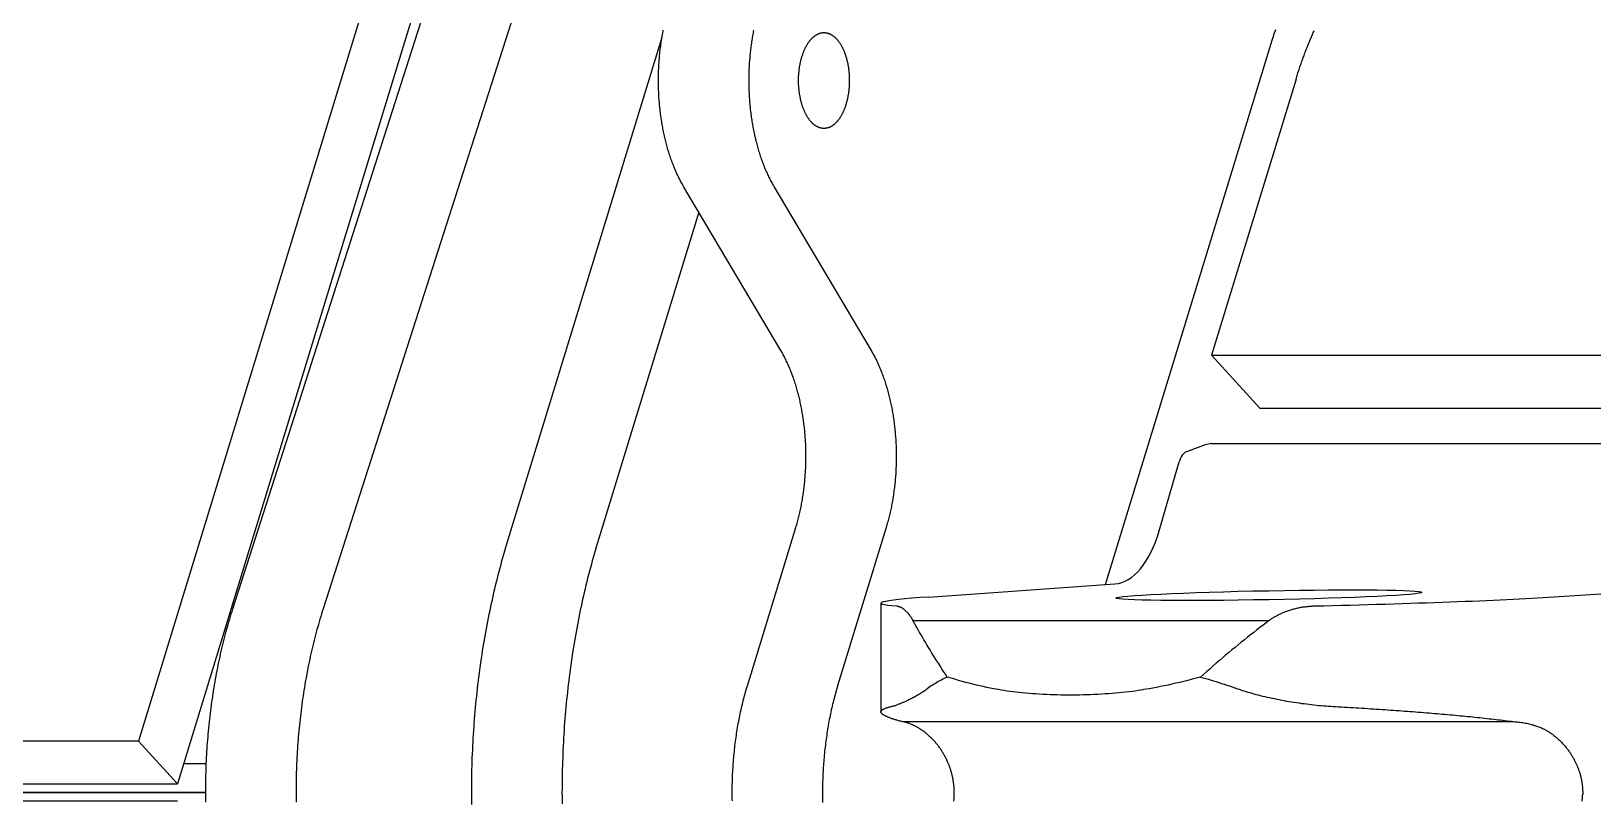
# Model space of a CAD drawing. Header units: millimetres. Extents: x 1084702 to 1166801, y 36632 to 124519.
# Drawn here: x 1098235.1 to 1098455.1, y 57813.8 to 57922.3 of the extents above; entities that cross this region are included whole.
import ezdxf

# ---------------------------------------------------------------- set-up
doc = ezdxf.new("R2010")
doc.units = ezdxf.units.MM
doc.header["$LTSCALE"] = 250
doc.linetypes.add('CENTER', pattern=[3, 2.5, -0.25, 0, -0.25])
doc.layers.get('0').update_dxf_attribs({"color": 255})

# ---------------------------------------------------------------- blocks, each defined once
blk = doc.blocks.new('PK65002M m platform_top')
at = {"linetype": 'Continuous'}
for p, q in [((-9935.65, 3557.86), (-10105.26, 3557.86)), ((-10109.22, 3556.68), (-9110.08, 3556.68)), ((-9110.08, 3556.68), (-10109.22, 3556.68)), ((-10148.66, 3413.63), (-10105.26, 3555.49)), ((-10105.26, 3555.49), (-10099.75, 3549.49)), ((-9935.65, 3555.49), (-10105.26, 3555.49)), ((-10109.31, 3552.68), (-10106.12, 3552.68)), ((-10143.16, 3407.63), (-10099.75, 3549.49)), ((-10099.75, 3549.49), (-9930.14, 3549.49)), ((-10204.37, 3530.02), (-10204.37, 3545.33)), ((-10205.1, 3519.34), (-10198.26, 3541.67)), ((-10185.54, 3541.67), (-10192.38, 3519.34)), ((-10208.87, 3532.46), (-10259.06, 3532.46)), ((-10328.56, 3527.32), (-10299.19, 3529.16)), ((-10211.07, 3529.16), (-10237.33, 3527.32)), ((-10205.98, 3280.4), (-10125.77, 3530.82)), ((-10113.05, 3530.82), (-10193.26, 3280.4)), ((-10236.02, 3527.41), (-10259.5, 3450.68)), ((-10178.7, 3474.92), (-10164.39, 3521.67)), ((-10151.67, 3521.67), (-10173.52, 3450.27)), ((-10243.57, 3519.83), (-10246.37, 3510.13)), ((-10250.93, 3507.54), (-10342.72, 3507.54)), ((-10250.93, 3507.54), (-10250.05, 3507.69)), ((-10250.05, 3507.69), (-10247.4, 3508.68)), ((-10351.11, 3502.6), (-10257.82, 3502.6)), ((-10257.82, 3502.6), (-10250.94, 3495.1)), ((-10250.94, 3495.1), (-10344.22, 3495.1)), ((-10262.85, 3456.18), (-10250.94, 3495.1)), ((-10189.27, 3471.29), (-10202.98, 3494.43)), ((-10190.26, 3494.43), (-10176.55, 3471.29))]:
    blk.add_line(p, q, dxfattribs=at)
for points in [[(-10164.39, 3521.67), (-10164.25, 3522.15), (-10164.11, 3522.63), (-10163.97, 3523.1), (-10163.83, 3523.59), (-10163.69, 3524.07), (-10163.56, 3524.55), (-10163.43, 3525.04), (-10163.3, 3525.53), (-10163.17, 3526.02), (-10163.04, 3526.51), (-10162.92, 3527.01), (-10162.8, 3527.51), (-10162.68, 3528), (-10162.56, 3528.5), (-10162.45, 3529.01), (-10162.33, 3529.51), (-10162.22, 3530.01), (-10162.11, 3530.52), (-10162, 3531.03), (-10161.9, 3531.54), (-10161.8, 3532.05), (-10161.7, 3532.56), (-10161.6, 3533.08), (-10161.5, 3533.59), (-10161.4, 3534.11), (-10161.31, 3534.63), (-10161.22, 3535.15), (-10161.13, 3535.67), (-10161.05, 3536.19), (-10160.96, 3536.72), (-10160.88, 3537.24), (-10160.8, 3537.77), (-10160.73, 3538.29), (-10160.65, 3538.82), (-10160.58, 3539.35), (-10160.51, 3539.88), (-10160.44, 3540.41), (-10160.37, 3540.95), (-10160.31, 3541.48), (-10160.25, 3542.01), (-10160.19, 3542.55), (-10160.13, 3543.09), (-10160.08, 3543.62), (-10160.02, 3544.16), (-10159.97, 3544.7), (-10159.92, 3545.24), (-10159.88, 3545.78), (-10159.83, 3546.32), (-10159.79, 3546.86), (-10159.75, 3547.4), (-10159.71, 3547.95), (-10159.68, 3548.49), (-10159.65, 3549.03), (-10159.62, 3549.58), (-10159.59, 3550.12), (-10159.56, 3550.66), (-10159.54, 3551.21), (-10159.52, 3551.76), (-10159.5, 3552.3), (-10159.48, 3552.85), (-10159.47, 3553.4), (-10159.45, 3553.94), (-10159.44, 3554.49), (-10159.43, 3555.04), (-10159.43, 3555.58), (-10159.43, 3556.13), (-10159.42, 3556.68), (-10159.43, 3557.22), (-10159.43, 3557.77), (-10159.43, 3558.32)], [(-10146.71, 3558.37), (-10146.71, 3557.82), (-10146.71, 3557.27), (-10146.7, 3556.73), (-10146.7, 3556.18), (-10146.71, 3555.63), (-10146.71, 3555.09), (-10146.72, 3554.54), (-10146.73, 3553.99), (-10146.74, 3553.44), (-10146.76, 3552.9), (-10146.77, 3552.35), (-10146.79, 3551.81), (-10146.82, 3551.26), (-10146.84, 3550.71), (-10146.86, 3550.17), (-10146.89, 3549.62), (-10146.92, 3549.08), (-10146.96, 3548.54), (-10146.99, 3547.99), (-10147.03, 3547.45), (-10147.07, 3546.91), (-10147.11, 3546.37), (-10147.15, 3545.82), (-10147.2, 3545.28), (-10147.25, 3544.74), (-10147.3, 3544.2), (-10147.35, 3543.67), (-10147.41, 3543.13), (-10147.46, 3542.59), (-10147.52, 3542.06), (-10147.58, 3541.52), (-10147.65, 3540.99), (-10147.71, 3540.45), (-10147.78, 3539.92), (-10147.85, 3539.39), (-10147.93, 3538.86), (-10148, 3538.33), (-10148.08, 3537.8), (-10148.16, 3537.28), (-10148.24, 3536.75), (-10148.32, 3536.22), (-10148.41, 3535.7), (-10148.5, 3535.18), (-10148.59, 3534.66), (-10148.68, 3534.14), (-10148.77, 3533.62), (-10148.87, 3533.1), (-10148.97, 3532.59), (-10149.07, 3532.07), (-10149.17, 3531.56), (-10149.28, 3531.05), (-10149.39, 3530.54), (-10149.5, 3530.03), (-10149.61, 3529.53), (-10149.72, 3529.02), (-10149.84, 3528.52), (-10149.95, 3528.02), (-10150.07, 3527.52), (-10150.2, 3527.02), (-10150.32, 3526.53), (-10150.45, 3526.03), (-10150.57, 3525.54), (-10150.71, 3525.05), (-10150.84, 3524.56), (-10150.97, 3524.08), (-10151.11, 3523.59), (-10151.25, 3523.11), (-10151.39, 3522.63), (-10151.53, 3522.15), (-10151.67, 3521.67)], [(-10125.77, 3530.82), (-10125.65, 3531.18), (-10125.54, 3531.54), (-10125.43, 3531.91), (-10125.32, 3532.27), (-10125.21, 3532.64), (-10125.1, 3533.01), (-10125, 3533.38), (-10124.9, 3533.75), (-10124.8, 3534.13), (-10124.7, 3534.5), (-10124.6, 3534.88), (-10124.5, 3535.26), (-10124.41, 3535.64), (-10124.31, 3536.02), (-10124.22, 3536.41), (-10124.13, 3536.79), (-10124.05, 3537.18), (-10123.96, 3537.56), (-10123.88, 3537.95), (-10123.79, 3538.34), (-10123.71, 3538.73), (-10123.63, 3539.13), (-10123.56, 3539.52), (-10123.48, 3539.92), (-10123.41, 3540.31), (-10123.33, 3540.71), (-10123.26, 3541.11), (-10123.2, 3541.51), (-10123.13, 3541.91), (-10123.06, 3542.31), (-10123, 3542.72), (-10122.94, 3543.12), (-10122.88, 3543.52), (-10122.82, 3543.93), (-10122.77, 3544.34), (-10122.71, 3544.74), (-10122.66, 3545.15), (-10122.61, 3545.56), (-10122.56, 3545.97), (-10122.51, 3546.38), (-10122.47, 3546.79), (-10122.43, 3547.21), (-10122.38, 3547.62), (-10122.34, 3548.03), (-10122.31, 3548.45), (-10122.27, 3548.86), (-10122.24, 3549.28), (-10122.21, 3549.69), (-10122.18, 3550.11), (-10122.15, 3550.53), (-10122.12, 3550.94), (-10122.1, 3551.36), (-10122.07, 3551.78), (-10122.05, 3552.2), (-10122.03, 3552.62), (-10122.02, 3553.03), (-10122, 3553.45), (-10121.99, 3553.87), (-10121.98, 3554.29), (-10121.97, 3554.71), (-10121.96, 3555.13), (-10121.95, 3555.55), (-10121.95, 3555.97), (-10121.95, 3556.39), (-10121.95, 3556.81), (-10121.95, 3557.23), (-10121.95, 3557.65), (-10121.96, 3558.07)], [(-10109.23, 3558.08), (-10109.23, 3557.66), (-10109.23, 3557.24), (-10109.22, 3556.82), (-10109.22, 3556.4), (-10109.23, 3555.98), (-10109.23, 3555.56), (-10109.24, 3555.14), (-10109.25, 3554.72), (-10109.25, 3554.3), (-10109.27, 3553.88), (-10109.28, 3553.46), (-10109.3, 3553.04), (-10109.31, 3552.62), (-10109.33, 3552.2), (-10109.35, 3551.78), (-10109.37, 3551.37), (-10109.4, 3550.95), (-10109.43, 3550.53), (-10109.45, 3550.12), (-10109.48, 3549.7), (-10109.52, 3549.29), (-10109.55, 3548.87), (-10109.59, 3548.46), (-10109.62, 3548.04), (-10109.66, 3547.63), (-10109.7, 3547.22), (-10109.75, 3546.8), (-10109.79, 3546.39), (-10109.84, 3545.98), (-10109.89, 3545.57), (-10109.94, 3545.16), (-10109.99, 3544.75), (-10110.04, 3544.35), (-10110.1, 3543.94), (-10110.16, 3543.54), (-10110.22, 3543.13), (-10110.28, 3542.73), (-10110.34, 3542.32), (-10110.41, 3541.92), (-10110.47, 3541.52), (-10110.54, 3541.12), (-10110.61, 3540.72), (-10110.68, 3540.32), (-10110.76, 3539.93), (-10110.83, 3539.53), (-10110.91, 3539.14), (-10110.99, 3538.74), (-10111.07, 3538.35), (-10111.15, 3537.96), (-10111.24, 3537.57), (-10111.32, 3537.18), (-10111.41, 3536.8), (-10111.5, 3536.41), (-10111.59, 3536.03), (-10111.68, 3535.65), (-10111.78, 3535.27), (-10111.88, 3534.89), (-10111.97, 3534.51), (-10112.07, 3534.13), (-10112.17, 3533.76), (-10112.28, 3533.38), (-10112.38, 3533.01), (-10112.49, 3532.64), (-10112.6, 3532.28), (-10112.71, 3531.91), (-10112.82, 3531.54), (-10112.93, 3531.18), (-10113.05, 3530.82)], [(-10198.26, 3541.67), (-10198.19, 3541.93), (-10198.11, 3542.18), (-10198.04, 3542.44), (-10197.97, 3542.69), (-10197.9, 3542.95), (-10197.83, 3543.21), (-10197.76, 3543.47), (-10197.69, 3543.73), (-10197.62, 3544), (-10197.56, 3544.26), (-10197.5, 3544.53), (-10197.43, 3544.79), (-10197.37, 3545.06), (-10197.32, 3545.33), (-10197.26, 3545.6), (-10197.2, 3545.87), (-10197.15, 3546.14), (-10197.09, 3546.41), (-10197.04, 3546.69), (-10196.99, 3546.96), (-10196.94, 3547.24), (-10196.89, 3547.52), (-10196.85, 3547.79), (-10196.8, 3548.07), (-10196.76, 3548.35), (-10196.72, 3548.63), (-10196.68, 3548.91), (-10196.64, 3549.19), (-10196.6, 3549.47), (-10196.56, 3549.76), (-10196.53, 3550.04), (-10196.49, 3550.32), (-10196.46, 3550.61), (-10196.43, 3550.89), (-10196.4, 3551.18), (-10196.38, 3551.47), (-10196.35, 3551.75), (-10196.33, 3552.04), (-10196.3, 3552.33), (-10196.28, 3552.62), (-10196.26, 3552.9), (-10196.24, 3553.19), (-10196.22, 3553.48), (-10196.21, 3553.77), (-10196.19, 3554.06), (-10196.18, 3554.35), (-10196.17, 3554.64), (-10196.16, 3554.93), (-10196.15, 3555.22), (-10196.15, 3555.51), (-10196.14, 3555.8), (-10196.14, 3556.09), (-10196.13, 3556.39), (-10196.13, 3556.68), (-10196.13, 3556.97), (-10196.14, 3557.26), (-10196.14, 3557.55), (-10196.15, 3557.84), (-10196.15, 3558.13)], [(-10183.43, 3557.87), (-10183.42, 3557.58), (-10183.42, 3557.29), (-10183.41, 3557), (-10183.41, 3556.71), (-10183.41, 3556.42), (-10183.42, 3556.13), (-10183.42, 3555.83), (-10183.42, 3555.54), (-10183.43, 3555.25), (-10183.44, 3554.96), (-10183.45, 3554.67), (-10183.46, 3554.38), (-10183.47, 3554.09), (-10183.49, 3553.8), (-10183.5, 3553.51), (-10183.52, 3553.22), (-10183.54, 3552.93), (-10183.56, 3552.65), (-10183.58, 3552.36), (-10183.6, 3552.07), (-10183.63, 3551.78), (-10183.65, 3551.49), (-10183.68, 3551.21), (-10183.71, 3550.92), (-10183.74, 3550.64), (-10183.77, 3550.35), (-10183.8, 3550.07), (-10183.84, 3549.78), (-10183.88, 3549.5), (-10183.91, 3549.22), (-10183.95, 3548.93), (-10183.99, 3548.65), (-10184.03, 3548.37), (-10184.08, 3548.09), (-10184.12, 3547.81), (-10184.17, 3547.53), (-10184.22, 3547.26), (-10184.27, 3546.98), (-10184.32, 3546.71), (-10184.37, 3546.43), (-10184.42, 3546.16), (-10184.48, 3545.88), (-10184.53, 3545.61), (-10184.59, 3545.34), (-10184.65, 3545.07), (-10184.71, 3544.8), (-10184.77, 3544.54), (-10184.84, 3544.27), (-10184.9, 3544), (-10184.97, 3543.74), (-10185.03, 3543.48), (-10185.1, 3543.22), (-10185.17, 3542.96), (-10185.24, 3542.7), (-10185.32, 3542.44), (-10185.39, 3542.18), (-10185.47, 3541.93), (-10185.54, 3541.67)], [(-10303.16, 3557.93), (-10303.17, 3557.85), (-10303.18, 3557.77), (-10303.19, 3557.69), (-10303.2, 3557.61), (-10303.2, 3557.53), (-10303.21, 3557.45), (-10303.22, 3557.37), (-10303.22, 3557.29), (-10303.23, 3557.21), (-10303.23, 3557.13), (-10303.23, 3557.05)], [(-10214.63, 3557.94), (-10214.64, 3557.86), (-10214.64, 3557.78), (-10214.65, 3557.69), (-10214.66, 3557.61), (-10214.67, 3557.53), (-10214.67, 3557.45), (-10214.68, 3557.37), (-10214.68, 3557.29), (-10214.69, 3557.21), (-10214.69, 3557.13), (-10214.69, 3557.05)], [(-10299.19, 3548.66), (-10299.3, 3548.75), (-10299.41, 3548.84), (-10299.53, 3548.94), (-10299.63, 3549.03), (-10299.74, 3549.13), (-10299.85, 3549.23), (-10299.95, 3549.33), (-10300.06, 3549.43), (-10300.16, 3549.53), (-10300.25, 3549.63), (-10300.35, 3549.73), (-10300.45, 3549.83), (-10300.54, 3549.93), (-10300.63, 3550.04), (-10300.72, 3550.14), (-10300.81, 3550.24), (-10300.89, 3550.35), (-10300.97, 3550.45), (-10301.05, 3550.55), (-10301.13, 3550.66), (-10301.21, 3550.76), (-10301.29, 3550.86), (-10301.36, 3550.97), (-10301.43, 3551.07), (-10301.5, 3551.17), (-10301.57, 3551.28), (-10301.63, 3551.38), (-10301.7, 3551.48), (-10301.76, 3551.58), (-10301.82, 3551.68), (-10301.88, 3551.78), (-10301.93, 3551.88), (-10301.99, 3551.98), (-10302.04, 3552.08), (-10302.1, 3552.18), (-10302.15, 3552.28), (-10302.19, 3552.38), (-10302.24, 3552.47), (-10302.29, 3552.57), (-10302.33, 3552.66), (-10302.38, 3552.76), (-10302.42, 3552.85), (-10302.46, 3552.95), (-10302.5, 3553.04), (-10302.53, 3553.14), (-10302.57, 3553.23), (-10302.61, 3553.32), (-10302.64, 3553.41), (-10302.67, 3553.5), (-10302.71, 3553.59), (-10302.74, 3553.68), (-10302.77, 3553.77), (-10302.79, 3553.86), (-10302.82, 3553.95), (-10302.85, 3554.04), (-10302.87, 3554.12), (-10302.9, 3554.21), (-10302.92, 3554.3), (-10302.94, 3554.38), (-10302.96, 3554.47), (-10302.98, 3554.55), (-10303, 3554.64), (-10303.02, 3554.72), (-10303.04, 3554.8), (-10303.06, 3554.89), (-10303.07, 3554.97), (-10303.09, 3555.05), (-10303.1, 3555.13), (-10303.12, 3555.22), (-10303.13, 3555.3), (-10303.14, 3555.38), (-10303.15, 3555.46), (-10303.16, 3555.54), (-10303.17, 3555.62), (-10303.18, 3555.7), (-10303.19, 3555.78), (-10303.2, 3555.86), (-10303.21, 3555.94), (-10303.21, 3556.02), (-10303.22, 3556.1), (-10303.22, 3556.18), (-10303.23, 3556.26), (-10303.23, 3556.34), (-10303.23, 3556.42), (-10303.24, 3556.5), (-10303.24, 3556.58), (-10303.24, 3556.66), (-10303.24, 3556.73), (-10303.24, 3556.81), (-10303.24, 3556.89), (-10303.24, 3556.97), (-10303.23, 3557.05)], [(-10214.69, 3557.05), (-10214.69, 3556.97), (-10214.69, 3556.89), (-10214.7, 3556.81), (-10214.7, 3556.74), (-10214.7, 3556.66), (-10214.7, 3556.58), (-10214.69, 3556.5), (-10214.69, 3556.42), (-10214.69, 3556.34), (-10214.69, 3556.26), (-10214.68, 3556.18), (-10214.68, 3556.1), (-10214.67, 3556.02), (-10214.67, 3555.94), (-10214.66, 3555.86), (-10214.65, 3555.78), (-10214.65, 3555.7), (-10214.64, 3555.62), (-10214.63, 3555.54), (-10214.62, 3555.46), (-10214.61, 3555.38), (-10214.6, 3555.3), (-10214.59, 3555.22), (-10214.57, 3555.14), (-10214.56, 3555.05), (-10214.55, 3554.97), (-10214.53, 3554.89), (-10214.52, 3554.8), (-10214.5, 3554.72), (-10214.49, 3554.64), (-10214.47, 3554.55), (-10214.45, 3554.47), (-10214.43, 3554.38), (-10214.41, 3554.3), (-10214.39, 3554.21), (-10214.37, 3554.12), (-10214.35, 3554.04), (-10214.32, 3553.95), (-10214.3, 3553.86), (-10214.27, 3553.77), (-10214.25, 3553.68), (-10214.22, 3553.59), (-10214.19, 3553.5), (-10214.16, 3553.41), (-10214.13, 3553.32), (-10214.1, 3553.23), (-10214.07, 3553.14), (-10214.03, 3553.04), (-10214, 3552.95), (-10213.96, 3552.85), (-10213.92, 3552.76), (-10213.89, 3552.66), (-10213.85, 3552.57), (-10213.81, 3552.47), (-10213.76, 3552.38), (-10213.72, 3552.28), (-10213.67, 3552.18), (-10213.63, 3552.08), (-10213.58, 3551.98), (-10213.53, 3551.88), (-10213.48, 3551.78), (-10213.43, 3551.68), (-10213.37, 3551.58), (-10213.32, 3551.48), (-10213.26, 3551.38), (-10213.2, 3551.28), (-10213.14, 3551.17), (-10213.08, 3551.07), (-10213.01, 3550.97), (-10212.95, 3550.86), (-10212.88, 3550.76), (-10212.81, 3550.66), (-10212.74, 3550.55), (-10212.67, 3550.45), (-10212.6, 3550.35), (-10212.52, 3550.24), (-10212.44, 3550.14), (-10212.36, 3550.04), (-10212.28, 3549.93), (-10212.2, 3549.83), (-10212.11, 3549.73), (-10212.03, 3549.63), (-10211.94, 3549.53), (-10211.85, 3549.43), (-10211.76, 3549.33), (-10211.66, 3549.23), (-10211.57, 3549.13), (-10211.47, 3549.03), (-10211.37, 3548.94), (-10211.27, 3548.84), (-10211.17, 3548.75), (-10211.07, 3548.66)], [(-10293.51, 3546.71), (-10293.7, 3546.73), (-10293.9, 3546.74), (-10294.08, 3546.76), (-10294.27, 3546.78), (-10294.45, 3546.8), (-10294.63, 3546.83), (-10294.81, 3546.86), (-10294.99, 3546.89), (-10295.16, 3546.92), (-10295.33, 3546.95), (-10295.5, 3546.99), (-10295.67, 3547.02), (-10295.83, 3547.06), (-10295.99, 3547.1), (-10296.15, 3547.15), (-10296.3, 3547.19), (-10296.45, 3547.24), (-10296.6, 3547.29), (-10296.75, 3547.34), (-10296.9, 3547.39), (-10297.04, 3547.44), (-10297.18, 3547.5), (-10297.32, 3547.56), (-10297.45, 3547.61), (-10297.58, 3547.67), (-10297.71, 3547.74), (-10297.84, 3547.8), (-10297.97, 3547.86), (-10298.09, 3547.93), (-10298.21, 3548), (-10298.33, 3548.07), (-10298.44, 3548.14), (-10298.55, 3548.21), (-10298.67, 3548.28), (-10298.77, 3548.35), (-10298.88, 3548.43), (-10298.98, 3548.5), (-10299.09, 3548.58), (-10299.19, 3548.66)], [(-10211.07, 3548.66), (-10210.98, 3548.58), (-10210.89, 3548.5), (-10210.8, 3548.43), (-10210.71, 3548.35), (-10210.62, 3548.28), (-10210.53, 3548.21), (-10210.43, 3548.13), (-10210.34, 3548.06), (-10210.24, 3548), (-10210.15, 3547.93), (-10210.05, 3547.86), (-10209.96, 3547.8), (-10209.86, 3547.74), (-10209.76, 3547.67), (-10209.66, 3547.61), (-10209.56, 3547.56), (-10209.46, 3547.5), (-10209.36, 3547.44), (-10209.27, 3547.39), (-10209.17, 3547.34), (-10209.07, 3547.29), (-10208.97, 3547.24), (-10208.87, 3547.19), (-10208.77, 3547.15), (-10208.67, 3547.1), (-10208.57, 3547.06), (-10208.47, 3547.02), (-10208.37, 3546.99), (-10208.27, 3546.95), (-10208.17, 3546.92), (-10208.07, 3546.89), (-10207.97, 3546.86), (-10207.87, 3546.83), (-10207.77, 3546.8), (-10207.68, 3546.78), (-10207.58, 3546.76), (-10207.49, 3546.74), (-10207.39, 3546.73), (-10207.3, 3546.71)], [(-10207.3, 3546.71), (-10292.96, 3546.71), (-10293.51, 3546.71)], [(-10268.41, 3544.6), (-10268.83, 3544.63), (-10269.24, 3544.65), (-10269.66, 3544.67), (-10270.07, 3544.7), (-10270.49, 3544.72), (-10270.9, 3544.74), (-10271.31, 3544.77), (-10271.72, 3544.79), (-10272.13, 3544.82), (-10272.54, 3544.84), (-10272.95, 3544.87), (-10273.36, 3544.89), (-10273.76, 3544.92), (-10274.17, 3544.95), (-10274.57, 3544.97), (-10274.97, 3545), (-10275.38, 3545.03), (-10275.78, 3545.05), (-10276.17, 3545.08), (-10276.57, 3545.11), (-10276.97, 3545.14), (-10277.36, 3545.16), (-10277.75, 3545.19), (-10278.15, 3545.22), (-10278.54, 3545.25), (-10278.92, 3545.28), (-10279.31, 3545.31), (-10279.7, 3545.34), (-10280.08, 3545.37), (-10280.46, 3545.4), (-10280.84, 3545.43), (-10281.22, 3545.46), (-10281.6, 3545.49), (-10281.97, 3545.52), (-10282.35, 3545.55), (-10282.72, 3545.58), (-10283.09, 3545.61), (-10283.46, 3545.65), (-10283.82, 3545.68), (-10284.19, 3545.71), (-10284.55, 3545.74), (-10284.91, 3545.78), (-10285.27, 3545.81), (-10285.63, 3545.84), (-10285.98, 3545.88), (-10286.33, 3545.91), (-10286.68, 3545.94), (-10287.03, 3545.98), (-10287.38, 3546.01), (-10287.72, 3546.05), (-10288.06, 3546.08), (-10288.4, 3546.12), (-10288.74, 3546.15), (-10289.07, 3546.19), (-10289.41, 3546.22), (-10289.74, 3546.26), (-10290.06, 3546.3), (-10290.39, 3546.33), (-10290.71, 3546.37), (-10291.03, 3546.41), (-10291.35, 3546.44), (-10291.67, 3546.48), (-10291.98, 3546.52), (-10292.29, 3546.56), (-10292.6, 3546.6), (-10292.91, 3546.63), (-10293.21, 3546.67), (-10293.51, 3546.71)], [(-10254.61, 3542.08), (-10254.82, 3542.16), (-10255.05, 3542.24), (-10255.28, 3542.31), (-10255.53, 3542.39), (-10255.78, 3542.47), (-10256.05, 3542.55), (-10256.32, 3542.63), (-10256.61, 3542.71), (-10256.9, 3542.79), (-10257.2, 3542.87), (-10257.51, 3542.95), (-10257.82, 3543.03), (-10258.14, 3543.11), (-10258.46, 3543.19), (-10258.79, 3543.26), (-10259.13, 3543.33), (-10259.46, 3543.41), (-10259.8, 3543.48), (-10260.14, 3543.55), (-10260.49, 3543.62), (-10260.83, 3543.68), (-10261.18, 3543.74), (-10261.53, 3543.81), (-10261.88, 3543.87), (-10262.23, 3543.92), (-10262.58, 3543.98), (-10262.93, 3544.03), (-10263.28, 3544.09), (-10263.63, 3544.14), (-10263.98, 3544.18), (-10264.33, 3544.23), (-10264.68, 3544.27), (-10265.03, 3544.31), (-10265.37, 3544.35), (-10265.72, 3544.39), (-10266.06, 3544.42), (-10266.4, 3544.46), (-10266.74, 3544.49), (-10267.08, 3544.51), (-10267.41, 3544.54), (-10267.75, 3544.56), (-10268.08, 3544.59), (-10268.41, 3544.6)], [(-10205.79, 3544.6), (-10205.87, 3544.59), (-10205.95, 3544.56), (-10206.04, 3544.54), (-10206.13, 3544.51), (-10206.22, 3544.49), (-10206.31, 3544.46), (-10206.41, 3544.42), (-10206.51, 3544.39), (-10206.61, 3544.35), (-10206.72, 3544.31), (-10206.82, 3544.27), (-10206.93, 3544.23), (-10207.04, 3544.18), (-10207.16, 3544.14), (-10207.28, 3544.09), (-10207.4, 3544.03), (-10207.52, 3543.98), (-10207.64, 3543.92), (-10207.77, 3543.87), (-10207.9, 3543.81), (-10208.03, 3543.74), (-10208.16, 3543.68), (-10208.29, 3543.62), (-10208.43, 3543.55), (-10208.56, 3543.48), (-10208.7, 3543.41), (-10208.84, 3543.33), (-10208.98, 3543.26), (-10209.12, 3543.19), (-10209.25, 3543.11), (-10209.39, 3543.03), (-10209.53, 3542.95), (-10209.67, 3542.87), (-10209.8, 3542.79), (-10209.94, 3542.71), (-10210.07, 3542.63), (-10210.2, 3542.55), (-10210.32, 3542.47), (-10210.44, 3542.39), (-10210.56, 3542.31), (-10210.67, 3542.24), (-10210.78, 3542.16), (-10210.89, 3542.08)], [(-10207.3, 3546.71), (-10207.15, 3546.67), (-10207.01, 3546.63), (-10206.88, 3546.6), (-10206.75, 3546.56), (-10206.62, 3546.52), (-10206.49, 3546.48), (-10206.37, 3546.44), (-10206.25, 3546.41), (-10206.14, 3546.37), (-10206.03, 3546.33), (-10205.92, 3546.3), (-10205.81, 3546.26), (-10205.71, 3546.22), (-10205.62, 3546.19), (-10205.52, 3546.15), (-10205.43, 3546.12), (-10205.35, 3546.08), (-10205.27, 3546.05), (-10205.19, 3546.01), (-10205.11, 3545.98), (-10205.04, 3545.94), (-10204.97, 3545.91), (-10204.91, 3545.88), (-10204.85, 3545.84), (-10204.79, 3545.81), (-10204.74, 3545.78), (-10204.69, 3545.74), (-10204.64, 3545.71), (-10204.6, 3545.68), (-10204.56, 3545.65), (-10204.52, 3545.61), (-10204.49, 3545.58), (-10204.46, 3545.55), (-10204.44, 3545.52), (-10204.42, 3545.49), (-10204.4, 3545.46), (-10204.39, 3545.43), (-10204.38, 3545.4), (-10204.37, 3545.37), (-10204.37, 3545.34), (-10204.37, 3545.33)], [(-10204.37, 3545.33), (-10204.37, 3545.31), (-10204.38, 3545.28), (-10204.39, 3545.25), (-10204.4, 3545.22), (-10204.42, 3545.19), (-10204.43, 3545.16), (-10204.46, 3545.14), (-10204.49, 3545.11), (-10204.52, 3545.08), (-10204.55, 3545.05), (-10204.59, 3545.03), (-10204.63, 3545), (-10204.68, 3544.97), (-10204.72, 3544.95), (-10204.78, 3544.92), (-10204.83, 3544.89), (-10204.89, 3544.87), (-10204.96, 3544.84), (-10205.02, 3544.82), (-10205.09, 3544.79), (-10205.17, 3544.77), (-10205.25, 3544.74), (-10205.33, 3544.72), (-10205.41, 3544.7), (-10205.5, 3544.67), (-10205.59, 3544.65), (-10205.69, 3544.63), (-10205.79, 3544.6)], [(-10242.17, 3542.08), (-10241.8, 3542.15), (-10241.41, 3542.21), (-10241.01, 3542.28), (-10240.6, 3542.34), (-10240.18, 3542.4), (-10239.74, 3542.46), (-10239.29, 3542.51), (-10238.84, 3542.57), (-10238.37, 3542.62), (-10237.9, 3542.66), (-10237.42, 3542.71), (-10236.93, 3542.75), (-10236.44, 3542.79), (-10235.94, 3542.82), (-10235.43, 3542.85), (-10234.93, 3542.88), (-10234.41, 3542.91), (-10233.9, 3542.93), (-10233.38, 3542.94), (-10232.86, 3542.96), (-10232.34, 3542.97), (-10231.82, 3542.98), (-10231.3, 3542.98), (-10230.77, 3542.98), (-10230.25, 3542.98), (-10229.73, 3542.97), (-10229.21, 3542.96), (-10228.7, 3542.95), (-10228.19, 3542.93), (-10227.68, 3542.91), (-10227.18, 3542.88), (-10226.68, 3542.85), (-10226.19, 3542.82), (-10225.7, 3542.79), (-10225.22, 3542.75), (-10224.75, 3542.71), (-10224.29, 3542.66), (-10223.83, 3542.62), (-10223.39, 3542.57), (-10222.95, 3542.51), (-10222.53, 3542.46), (-10222.11, 3542.4), (-10221.71, 3542.34), (-10221.32, 3542.28), (-10220.95, 3542.21), (-10220.59, 3542.15), (-10220.24, 3542.08)], [(-10259.06, 3532.46), (-10258.63, 3532.79), (-10258.2, 3533.12), (-10257.76, 3533.46), (-10257.33, 3533.8), (-10256.89, 3534.14), (-10256.45, 3534.48), (-10256.02, 3534.83), (-10255.58, 3535.18), (-10255.14, 3535.54), (-10254.7, 3535.9), (-10254.26, 3536.26), (-10253.82, 3536.62), (-10253.38, 3536.99), (-10252.93, 3537.36), (-10252.49, 3537.74), (-10252.05, 3538.11), (-10251.61, 3538.49), (-10251.17, 3538.87), (-10250.73, 3539.26), (-10250.29, 3539.65), (-10249.85, 3540.04), (-10249.41, 3540.43)], [(-10249.41, 3540.43), (-10249.77, 3540.53), (-10250.14, 3540.64), (-10250.51, 3540.75), (-10250.87, 3540.86), (-10251.24, 3540.97), (-10251.61, 3541.08), (-10251.99, 3541.2), (-10252.36, 3541.32), (-10252.73, 3541.44), (-10253.1, 3541.56), (-10253.48, 3541.69), (-10253.85, 3541.82), (-10254.23, 3541.95), (-10254.61, 3542.08)], [(-10249.41, 3540.43), (-10248.8, 3540.59), (-10248.21, 3540.75), (-10247.62, 3540.9), (-10247.05, 3541.04), (-10246.48, 3541.18), (-10245.92, 3541.31), (-10245.36, 3541.44), (-10244.82, 3541.56), (-10244.28, 3541.67), (-10243.74, 3541.78), (-10243.21, 3541.89), (-10242.69, 3541.99), (-10242.17, 3542.08)], [(-10220.24, 3542.08), (-10219.76, 3541.99), (-10219.28, 3541.89), (-10218.79, 3541.78), (-10218.3, 3541.67), (-10217.81, 3541.56), (-10217.31, 3541.44), (-10216.81, 3541.31), (-10216.31, 3541.18), (-10215.8, 3541.04), (-10215.29, 3540.9), (-10214.77, 3540.75), (-10214.24, 3540.59), (-10213.71, 3540.43)], [(-10213.71, 3540.43), (-10213.49, 3540.53), (-10213.28, 3540.64), (-10213.07, 3540.75), (-10212.86, 3540.86), (-10212.66, 3540.97), (-10212.45, 3541.08), (-10212.25, 3541.2), (-10212.05, 3541.32), (-10211.85, 3541.44), (-10211.65, 3541.56), (-10211.46, 3541.69), (-10211.27, 3541.82), (-10211.08, 3541.95), (-10210.89, 3542.08)], [(-10213.71, 3540.43), (-10213.45, 3540.04), (-10213.2, 3539.65), (-10212.95, 3539.26), (-10212.7, 3538.87), (-10212.46, 3538.49), (-10212.21, 3538.11), (-10211.98, 3537.73), (-10211.74, 3537.36), (-10211.51, 3536.99), (-10211.29, 3536.62), (-10211.06, 3536.26), (-10210.85, 3535.9), (-10210.63, 3535.54), (-10210.42, 3535.18), (-10210.21, 3534.83), (-10210.01, 3534.48), (-10209.81, 3534.14), (-10209.61, 3533.8), (-10209.42, 3533.46), (-10209.23, 3533.12), (-10209.05, 3532.79), (-10208.87, 3532.46)], [(-10259.06, 3532.46), (-10259.14, 3532.4), (-10259.22, 3532.34), (-10259.31, 3532.28), (-10259.4, 3532.22), (-10259.49, 3532.16), (-10259.58, 3532.1), (-10259.68, 3532.04), (-10259.78, 3531.98), (-10259.88, 3531.92), (-10259.99, 3531.86), (-10260.09, 3531.8), (-10260.2, 3531.74), (-10260.31, 3531.68), (-10260.43, 3531.63), (-10260.54, 3531.57), (-10260.66, 3531.51), (-10260.78, 3531.46), (-10260.91, 3531.4), (-10261.03, 3531.35), (-10261.16, 3531.3), (-10261.29, 3531.25), (-10261.42, 3531.19), (-10261.55, 3531.15), (-10261.69, 3531.1), (-10261.82, 3531.05), (-10261.96, 3531.01), (-10262.1, 3530.96), (-10262.24, 3530.92), (-10262.38, 3530.88), (-10262.52, 3530.84), (-10262.66, 3530.8), (-10262.81, 3530.77), (-10262.95, 3530.73), (-10263.1, 3530.7), (-10263.24, 3530.67), (-10263.39, 3530.64), (-10263.54, 3530.61), (-10263.68, 3530.58), (-10263.83, 3530.56), (-10263.98, 3530.54), (-10264.12, 3530.52), (-10264.27, 3530.5), (-10264.42, 3530.48), (-10264.56, 3530.47), (-10264.71, 3530.45), (-10264.85, 3530.44), (-10265, 3530.43), (-10265.14, 3530.43), (-10265.28, 3530.42), (-10265.42, 3530.42)], [(-10206.6, 3530.42), (-10206.64, 3530.42), (-10206.68, 3530.43), (-10206.73, 3530.43), (-10206.77, 3530.44), (-10206.81, 3530.45), (-10206.86, 3530.47), (-10206.91, 3530.48), (-10206.95, 3530.5), (-10207, 3530.52), (-10207.05, 3530.54), (-10207.09, 3530.56), (-10207.14, 3530.58), (-10207.19, 3530.61), (-10207.24, 3530.64), (-10207.29, 3530.67), (-10207.34, 3530.7), (-10207.39, 3530.73), (-10207.44, 3530.77), (-10207.49, 3530.8), (-10207.54, 3530.84), (-10207.59, 3530.88), (-10207.64, 3530.92), (-10207.69, 3530.96), (-10207.74, 3531.01), (-10207.79, 3531.05), (-10207.84, 3531.1), (-10207.89, 3531.15), (-10207.94, 3531.19), (-10207.99, 3531.25), (-10208.04, 3531.3), (-10208.08, 3531.35), (-10208.13, 3531.4), (-10208.18, 3531.46), (-10208.23, 3531.51), (-10208.27, 3531.57), (-10208.32, 3531.63), (-10208.36, 3531.68), (-10208.4, 3531.74), (-10208.45, 3531.8), (-10208.49, 3531.86), (-10208.53, 3531.92), (-10208.57, 3531.98), (-10208.61, 3532.04), (-10208.65, 3532.1), (-10208.69, 3532.16), (-10208.73, 3532.22), (-10208.76, 3532.28), (-10208.8, 3532.34), (-10208.83, 3532.4), (-10208.87, 3532.46)], [(-10202.98, 3494.43), (-10203.07, 3494.57), (-10203.15, 3494.72), (-10203.24, 3494.86), (-10203.32, 3495.01), (-10203.4, 3495.16), (-10203.48, 3495.32), (-10203.56, 3495.47), (-10203.64, 3495.63), (-10203.72, 3495.78), (-10203.79, 3495.94), (-10203.87, 3496.1), (-10203.94, 3496.27), (-10204.02, 3496.43), (-10204.09, 3496.59), (-10204.16, 3496.76), (-10204.23, 3496.93), (-10204.3, 3497.1), (-10204.37, 3497.27), (-10204.44, 3497.44), (-10204.51, 3497.61), (-10204.57, 3497.79), (-10204.64, 3497.96), (-10204.7, 3498.14), (-10204.77, 3498.32), (-10204.83, 3498.5), (-10204.89, 3498.68), (-10204.95, 3498.87), (-10205.01, 3499.05), (-10205.07, 3499.23), (-10205.12, 3499.42), (-10205.18, 3499.61), (-10205.24, 3499.8), (-10205.29, 3499.98), (-10205.34, 3500.17), (-10205.39, 3500.37), (-10205.44, 3500.56), (-10205.49, 3500.75), (-10205.54, 3500.95), (-10205.59, 3501.14), (-10205.63, 3501.34), (-10205.68, 3501.54), (-10205.72, 3501.74), (-10205.77, 3501.94), (-10205.81, 3502.14), (-10205.85, 3502.34), (-10205.89, 3502.54), (-10205.93, 3502.74), (-10205.96, 3502.94), (-10206, 3503.15), (-10206.03, 3503.35), (-10206.07, 3503.56), (-10206.1, 3503.76), (-10206.13, 3503.97), (-10206.16, 3504.18), (-10206.19, 3504.39), (-10206.22, 3504.59), (-10206.24, 3504.8), (-10206.27, 3505.01), (-10206.29, 3505.22), (-10206.32, 3505.43), (-10206.34, 3505.65), (-10206.36, 3505.86), (-10206.38, 3506.07), (-10206.39, 3506.28), (-10206.41, 3506.49), (-10206.43, 3506.71), (-10206.44, 3506.92), (-10206.45, 3507.13), (-10206.47, 3507.35), (-10206.48, 3507.56), (-10206.49, 3507.77), (-10206.49, 3507.99), (-10206.5, 3508.2), (-10206.51, 3508.42), (-10206.51, 3508.63), (-10206.52, 3508.85), (-10206.52, 3509.06), (-10206.52, 3509.28), (-10206.52, 3509.49), (-10206.52, 3509.71), (-10206.51, 3509.92), (-10206.51, 3510.14), (-10206.51, 3510.35), (-10206.5, 3510.57), (-10206.49, 3510.78), (-10206.48, 3510.99), (-10206.47, 3511.21), (-10206.46, 3511.42), (-10206.45, 3511.64), (-10206.44, 3511.85), (-10206.42, 3512.06), (-10206.4, 3512.28), (-10206.39, 3512.49), (-10206.37, 3512.7), (-10206.35, 3512.91), (-10206.33, 3513.12), (-10206.31, 3513.33), (-10206.28, 3513.54), (-10206.26, 3513.75), (-10206.23, 3513.96), (-10206.2, 3514.17), (-10206.18, 3514.38), (-10206.15, 3514.59), (-10206.12, 3514.8), (-10206.08, 3515), (-10206.05, 3515.21), (-10206.02, 3515.41), (-10205.98, 3515.62), (-10205.95, 3515.82), (-10205.91, 3516.02), (-10205.87, 3516.23), (-10205.83, 3516.43), (-10205.79, 3516.63), (-10205.75, 3516.83), (-10205.7, 3517.03), (-10205.66, 3517.22), (-10205.61, 3517.42), (-10205.57, 3517.62), (-10205.52, 3517.81), (-10205.47, 3518.01), (-10205.42, 3518.2), (-10205.37, 3518.39), (-10205.32, 3518.58), (-10205.26, 3518.77), (-10205.21, 3518.96), (-10205.16, 3519.15), (-10205.1, 3519.34)], [(-10192.38, 3519.34), (-10192.43, 3519.15), (-10192.49, 3518.96), (-10192.54, 3518.77), (-10192.6, 3518.58), (-10192.65, 3518.39), (-10192.7, 3518.2), (-10192.75, 3518.01), (-10192.8, 3517.82), (-10192.85, 3517.62), (-10192.89, 3517.43), (-10192.94, 3517.23), (-10192.98, 3517.03), (-10193.03, 3516.83), (-10193.07, 3516.63), (-10193.11, 3516.43), (-10193.15, 3516.23), (-10193.19, 3516.03), (-10193.22, 3515.83), (-10193.26, 3515.63), (-10193.3, 3515.42), (-10193.33, 3515.22), (-10193.36, 3515.01), (-10193.39, 3514.81), (-10193.42, 3514.6), (-10193.45, 3514.39), (-10193.48, 3514.18), (-10193.51, 3513.97), (-10193.54, 3513.77), (-10193.56, 3513.56), (-10193.58, 3513.34), (-10193.61, 3513.13), (-10193.63, 3512.92), (-10193.65, 3512.71), (-10193.66, 3512.5), (-10193.68, 3512.29), (-10193.7, 3512.07), (-10193.71, 3511.86), (-10193.73, 3511.65), (-10193.74, 3511.43), (-10193.75, 3511.22), (-10193.76, 3511.01), (-10193.77, 3510.79), (-10193.78, 3510.58), (-10193.78, 3510.36), (-10193.79, 3510.15), (-10193.79, 3509.93), (-10193.8, 3509.72), (-10193.8, 3509.5), (-10193.8, 3509.28), (-10193.8, 3509.07), (-10193.8, 3508.85), (-10193.79, 3508.64), (-10193.79, 3508.42), (-10193.78, 3508.21), (-10193.77, 3507.99), (-10193.77, 3507.78), (-10193.76, 3507.56), (-10193.75, 3507.35), (-10193.73, 3507.14), (-10193.72, 3506.92), (-10193.71, 3506.71), (-10193.69, 3506.49), (-10193.67, 3506.28), (-10193.66, 3506.07), (-10193.64, 3505.86), (-10193.62, 3505.65), (-10193.59, 3505.44), (-10193.57, 3505.23), (-10193.55, 3505.02), (-10193.52, 3504.81), (-10193.5, 3504.6), (-10193.47, 3504.39), (-10193.44, 3504.18), (-10193.41, 3503.98), (-10193.38, 3503.77), (-10193.35, 3503.56), (-10193.31, 3503.36), (-10193.28, 3503.15), (-10193.24, 3502.95), (-10193.21, 3502.75), (-10193.17, 3502.54), (-10193.13, 3502.34), (-10193.09, 3502.14), (-10193.05, 3501.94), (-10193, 3501.74), (-10192.96, 3501.55), (-10192.92, 3501.35), (-10192.87, 3501.15), (-10192.82, 3500.96), (-10192.77, 3500.76), (-10192.73, 3500.57), (-10192.67, 3500.38), (-10192.62, 3500.18), (-10192.57, 3499.99), (-10192.52, 3499.8), (-10192.46, 3499.62), (-10192.41, 3499.43), (-10192.35, 3499.24), (-10192.29, 3499.06), (-10192.23, 3498.87), (-10192.17, 3498.69), (-10192.11, 3498.51), (-10192.05, 3498.33), (-10191.99, 3498.15), (-10191.92, 3497.97), (-10191.86, 3497.8), (-10191.79, 3497.62), (-10191.72, 3497.45), (-10191.65, 3497.27), (-10191.58, 3497.1), (-10191.51, 3496.93), (-10191.44, 3496.77), (-10191.37, 3496.6), (-10191.3, 3496.43), (-10191.22, 3496.27), (-10191.15, 3496.11), (-10191.07, 3495.95), (-10191, 3495.79), (-10190.92, 3495.63), (-10190.84, 3495.47), (-10190.76, 3495.32), (-10190.68, 3495.17), (-10190.6, 3495.02), (-10190.52, 3494.87), (-10190.43, 3494.72), (-10190.35, 3494.57), (-10190.26, 3494.43)], [(-10187.36, 3467.03), (-10187.43, 3467.21), (-10187.49, 3467.39), (-10187.55, 3467.57), (-10187.62, 3467.75), (-10187.68, 3467.92), (-10187.75, 3468.1), (-10187.81, 3468.27), (-10187.88, 3468.44), (-10187.95, 3468.62), (-10188.02, 3468.78), (-10188.09, 3468.95), (-10188.16, 3469.12), (-10188.24, 3469.28), (-10188.31, 3469.45), (-10188.39, 3469.61), (-10188.46, 3469.77), (-10188.54, 3469.93), (-10188.62, 3470.09), (-10188.7, 3470.24), (-10188.77, 3470.4), (-10188.86, 3470.55), (-10188.94, 3470.7), (-10189.02, 3470.85), (-10189.1, 3471), (-10189.18, 3471.14), (-10189.27, 3471.29)], [(-10176.55, 3471.29), (-10176.46, 3471.14), (-10176.38, 3471), (-10176.3, 3470.85), (-10176.22, 3470.7), (-10176.14, 3470.55), (-10176.06, 3470.4), (-10175.98, 3470.24), (-10175.9, 3470.09), (-10175.82, 3469.93), (-10175.74, 3469.77), (-10175.67, 3469.61), (-10175.59, 3469.45), (-10175.52, 3469.29), (-10175.45, 3469.12), (-10175.37, 3468.96), (-10175.3, 3468.79), (-10175.23, 3468.62), (-10175.16, 3468.45), (-10175.1, 3468.28), (-10175.03, 3468.11), (-10174.96, 3467.93), (-10174.9, 3467.76), (-10174.83, 3467.58), (-10174.77, 3467.4), (-10174.71, 3467.22), (-10174.65, 3467.04), (-10174.59, 3466.86), (-10174.53, 3466.68), (-10174.47, 3466.49), (-10174.41, 3466.31), (-10174.36, 3466.12), (-10174.3, 3465.93), (-10174.25, 3465.74), (-10174.2, 3465.55), (-10174.14, 3465.36), (-10174.09, 3465.17), (-10174.04, 3464.97), (-10174, 3464.78), (-10173.95, 3464.58), (-10173.9, 3464.39), (-10173.86, 3464.19), (-10173.81, 3463.99), (-10173.77, 3463.79), (-10173.73, 3463.59), (-10173.69, 3463.39), (-10173.65, 3463.19), (-10173.61, 3462.99), (-10173.57, 3462.78), (-10173.54, 3462.58), (-10173.5, 3462.38), (-10173.47, 3462.17), (-10173.44, 3461.96), (-10173.41, 3461.76), (-10173.38, 3461.55), (-10173.35, 3461.34), (-10173.32, 3461.13), (-10173.29, 3460.92), (-10173.27, 3460.71), (-10173.24, 3460.5), (-10173.22, 3460.29), (-10173.2, 3460.08), (-10173.18, 3459.87), (-10173.16, 3459.66), (-10173.14, 3459.45), (-10173.12, 3459.23), (-10173.11, 3459.02), (-10173.09, 3458.81), (-10173.08, 3458.59), (-10173.07, 3458.38), (-10173.06, 3458.16), (-10173.05, 3457.95), (-10173.04, 3457.73), (-10173.03, 3457.52), (-10173.03, 3457.3), (-10173.02, 3457.09), (-10173.02, 3456.87), (-10173.02, 3456.66), (-10173.01, 3456.44), (-10173.01, 3456.23), (-10173.02, 3456.01), (-10173.02, 3455.79), (-10173.02, 3455.58), (-10173.03, 3455.36), (-10173.03, 3455.15), (-10173.04, 3454.93), (-10173.05, 3454.72), (-10173.06, 3454.51), (-10173.07, 3454.29), (-10173.08, 3454.08), (-10173.1, 3453.87), (-10173.11, 3453.65), (-10173.13, 3453.44), (-10173.15, 3453.23), (-10173.16, 3453.02), (-10173.18, 3452.81), (-10173.21, 3452.6), (-10173.23, 3452.39), (-10173.25, 3452.18), (-10173.27, 3451.97), (-10173.3, 3451.76), (-10173.33, 3451.55), (-10173.36, 3451.34), (-10173.38, 3451.14), (-10173.42, 3450.93), (-10173.45, 3450.72), (-10173.48, 3450.52), (-10173.51, 3450.31), (-10173.55, 3450.11), (-10173.58, 3449.9), (-10173.62, 3449.7), (-10173.66, 3449.5), (-10173.7, 3449.3)], [(-10186.42, 3449.29), (-10186.38, 3449.49), (-10186.35, 3449.69), (-10186.31, 3449.89), (-10186.27, 3450.09), (-10186.24, 3450.3), (-10186.2, 3450.5), (-10186.17, 3450.71), (-10186.14, 3450.92), (-10186.11, 3451.12), (-10186.08, 3451.33), (-10186.05, 3451.54), (-10186.02, 3451.75), (-10186, 3451.96), (-10185.97, 3452.17), (-10185.95, 3452.38), (-10185.93, 3452.59), (-10185.91, 3452.8), (-10185.89, 3453.01), (-10185.87, 3453.22), (-10185.85, 3453.44), (-10185.83, 3453.65), (-10185.82, 3453.86), (-10185.81, 3454.08), (-10185.79, 3454.29), (-10185.78, 3454.5), (-10185.77, 3454.72), (-10185.76, 3454.93), (-10185.76, 3455.15), (-10185.75, 3455.36), (-10185.74, 3455.58), (-10185.74, 3455.79), (-10185.74, 3456.01), (-10185.74, 3456.22), (-10185.74, 3456.43), (-10185.74, 3456.65), (-10185.74, 3456.86), (-10185.74, 3457.08), (-10185.75, 3457.29), (-10185.75, 3457.51), (-10185.76, 3457.72), (-10185.77, 3457.94), (-10185.78, 3458.15), (-10185.79, 3458.37), (-10185.8, 3458.58), (-10185.81, 3458.79), (-10185.83, 3459.01), (-10185.84, 3459.22), (-10185.86, 3459.43), (-10185.88, 3459.64), (-10185.9, 3459.86), (-10185.92, 3460.07), (-10185.94, 3460.28), (-10185.96, 3460.49), (-10185.99, 3460.7), (-10186.01, 3460.91), (-10186.04, 3461.12), (-10186.07, 3461.33), (-10186.09, 3461.54), (-10186.12, 3461.74), (-10186.16, 3461.95), (-10186.19, 3462.16), (-10186.22, 3462.36), (-10186.26, 3462.57), (-10186.29, 3462.77), (-10186.33, 3462.97), (-10186.37, 3463.17), (-10186.41, 3463.38), (-10186.45, 3463.58), (-10186.49, 3463.78), (-10186.53, 3463.98), (-10186.57, 3464.18), (-10186.62, 3464.37), (-10186.67, 3464.57), (-10186.71, 3464.77), (-10186.76, 3464.96), (-10186.81, 3465.15), (-10186.86, 3465.35), (-10186.91, 3465.54), (-10186.97, 3465.73), (-10187.02, 3465.92), (-10187.07, 3466.11), (-10187.13, 3466.29), (-10187.19, 3466.48), (-10187.24, 3466.66), (-10187.3, 3466.85), (-10187.36, 3467.03)], [(-10199.43, 3459.75), (-10199.41, 3459.83), (-10199.38, 3459.91), (-10199.35, 3459.99), (-10199.33, 3460.07), (-10199.3, 3460.15), (-10199.27, 3460.23), (-10199.24, 3460.31), (-10199.21, 3460.39), (-10199.18, 3460.46), (-10199.15, 3460.54), (-10199.12, 3460.61), (-10199.09, 3460.69), (-10199.05, 3460.76), (-10199.02, 3460.83), (-10198.99, 3460.9), (-10198.95, 3460.97), (-10198.92, 3461.04), (-10198.88, 3461.11), (-10198.85, 3461.18), (-10198.81, 3461.24), (-10198.77, 3461.31), (-10198.74, 3461.37), (-10198.7, 3461.44), (-10198.66, 3461.5), (-10198.62, 3461.56), (-10198.58, 3461.62), (-10198.55, 3461.68), (-10198.51, 3461.74), (-10198.47, 3461.79), (-10198.43, 3461.85), (-10198.38, 3461.91), (-10198.34, 3461.96), (-10198.3, 3462.01), (-10198.26, 3462.06), (-10198.22, 3462.11), (-10198.17, 3462.16), (-10198.13, 3462.21), (-10198.09, 3462.26), (-10198.04, 3462.31), (-10198, 3462.35), (-10197.95, 3462.39), (-10197.91, 3462.44), (-10197.86, 3462.48), (-10197.82, 3462.52), (-10197.77, 3462.56), (-10197.72, 3462.6), (-10197.68, 3462.63), (-10197.63, 3462.67), (-10197.58, 3462.7), (-10197.53, 3462.73), (-10197.49, 3462.76), (-10197.44, 3462.79), (-10197.39, 3462.82), (-10197.34, 3462.85), (-10197.3, 3462.88), (-10197.25, 3462.9), (-10197.2, 3462.93), (-10197.15, 3462.95), (-10197.1, 3462.97), (-10197.05, 3462.99), (-10197, 3463.01), (-10196.95, 3463.02), (-10196.9, 3463.04), (-10196.85, 3463.05), (-10196.8, 3463.07), (-10196.75, 3463.08), (-10196.7, 3463.09), (-10196.65, 3463.1), (-10196.6, 3463.11), (-10196.55, 3463.11), (-10196.5, 3463.12), (-10196.45, 3463.12), (-10196.4, 3463.12), (-10196.35, 3463.13), (-10196.33, 3463.13)], [(-10196.33, 3463.13), (-10196.3, 3463.13), (-10196.25, 3463.12), (-10196.2, 3463.12), (-10196.15, 3463.12), (-10196.1, 3463.11), (-10196.05, 3463.1), (-10196, 3463.1), (-10195.95, 3463.09), (-10195.9, 3463.08), (-10195.85, 3463.06), (-10195.8, 3463.05), (-10195.75, 3463.03), (-10195.7, 3463.02), (-10195.65, 3463), (-10195.6, 3462.98), (-10195.55, 3462.96), (-10195.5, 3462.94), (-10195.45, 3462.92), (-10195.4, 3462.89), (-10195.36, 3462.87), (-10195.31, 3462.84), (-10195.26, 3462.81), (-10195.21, 3462.78), (-10195.16, 3462.75), (-10195.12, 3462.72), (-10195.07, 3462.69), (-10195.02, 3462.65), (-10194.97, 3462.62), (-10194.93, 3462.58), (-10194.88, 3462.54), (-10194.83, 3462.5), (-10194.79, 3462.46), (-10194.74, 3462.42), (-10194.7, 3462.38), (-10194.65, 3462.34), (-10194.61, 3462.29), (-10194.57, 3462.24), (-10194.52, 3462.2), (-10194.48, 3462.15), (-10194.44, 3462.1), (-10194.4, 3462.05), (-10194.35, 3462), (-10194.31, 3461.94), (-10194.27, 3461.89), (-10194.23, 3461.83), (-10194.19, 3461.78), (-10194.15, 3461.72), (-10194.11, 3461.66), (-10194.07, 3461.6), (-10194.03, 3461.54), (-10193.99, 3461.48), (-10193.95, 3461.41), (-10193.92, 3461.35), (-10193.88, 3461.29), (-10193.84, 3461.22), (-10193.81, 3461.15), (-10193.77, 3461.08), (-10193.74, 3461.02), (-10193.7, 3460.95), (-10193.67, 3460.88), (-10193.63, 3460.81), (-10193.6, 3460.73), (-10193.57, 3460.66), (-10193.54, 3460.59), (-10193.51, 3460.51), (-10193.48, 3460.44), (-10193.45, 3460.36), (-10193.42, 3460.29), (-10193.39, 3460.21), (-10193.36, 3460.13), (-10193.33, 3460.05), (-10193.31, 3459.97), (-10193.28, 3459.89), (-10193.25, 3459.81), (-10193.23, 3459.72), (-10193.2, 3459.64), (-10193.18, 3459.56), (-10193.16, 3459.47), (-10193.13, 3459.39), (-10193.11, 3459.3), (-10193.09, 3459.22), (-10193.07, 3459.13), (-10193.05, 3459.04), (-10193.03, 3458.95), (-10193.01, 3458.86), (-10192.99, 3458.78), (-10192.97, 3458.69), (-10192.96, 3458.6), (-10192.94, 3458.51), (-10192.92, 3458.42), (-10192.91, 3458.33), (-10192.9, 3458.24), (-10192.88, 3458.15), (-10192.87, 3458.05), (-10192.86, 3457.96), (-10192.85, 3457.87), (-10192.83, 3457.78), (-10192.82, 3457.69), (-10192.82, 3457.59), (-10192.81, 3457.5), (-10192.8, 3457.4), (-10192.79, 3457.31), (-10192.78, 3457.22), (-10192.78, 3457.12), (-10192.77, 3457.03), (-10192.77, 3456.93), (-10192.77, 3456.83), (-10192.76, 3456.74), (-10192.76, 3456.64), (-10192.76, 3456.55), (-10192.76, 3456.45), (-10192.76, 3456.36), (-10192.76, 3456.26), (-10192.76, 3456.17), (-10192.76, 3456.07), (-10192.76, 3455.98), (-10192.77, 3455.88), (-10192.77, 3455.79), (-10192.77, 3455.69), (-10192.78, 3455.6), (-10192.79, 3455.51), (-10192.79, 3455.41), (-10192.8, 3455.32), (-10192.81, 3455.23), (-10192.82, 3455.13), (-10192.83, 3455.04), (-10192.84, 3454.95), (-10192.85, 3454.85), (-10192.86, 3454.76), (-10192.87, 3454.67), (-10192.89, 3454.58), (-10192.9, 3454.48), (-10192.91, 3454.39), (-10192.93, 3454.3), (-10192.95, 3454.21), (-10192.96, 3454.12), (-10192.98, 3454.03), (-10193, 3453.94), (-10193.02, 3453.85), (-10193.04, 3453.77), (-10193.05, 3453.68), (-10193.08, 3453.59), (-10193.1, 3453.5), (-10193.12, 3453.42), (-10193.14, 3453.33), (-10193.16, 3453.25), (-10193.19, 3453.17), (-10193.21, 3453.08), (-10193.24, 3453)], [(-10196.33, 3449.63), (-10196.37, 3449.63), (-10196.42, 3449.63), (-10196.47, 3449.63), (-10196.52, 3449.64), (-10196.57, 3449.64), (-10196.62, 3449.65), (-10196.67, 3449.66), (-10196.72, 3449.67), (-10196.77, 3449.68), (-10196.82, 3449.69), (-10196.87, 3449.7), (-10196.92, 3449.72), (-10196.97, 3449.73), (-10197.02, 3449.75), (-10197.07, 3449.77), (-10197.12, 3449.79), (-10197.16, 3449.81), (-10197.21, 3449.83), (-10197.26, 3449.86), (-10197.31, 3449.88), (-10197.36, 3449.91), (-10197.41, 3449.94), (-10197.46, 3449.97), (-10197.5, 3450), (-10197.55, 3450.03), (-10197.6, 3450.06), (-10197.65, 3450.1), (-10197.69, 3450.13), (-10197.74, 3450.17), (-10197.79, 3450.21), (-10197.83, 3450.25), (-10197.88, 3450.29), (-10197.92, 3450.33), (-10197.97, 3450.37), (-10198.01, 3450.42), (-10198.06, 3450.46), (-10198.1, 3450.51), (-10198.14, 3450.55), (-10198.19, 3450.6), (-10198.23, 3450.65), (-10198.27, 3450.7), (-10198.31, 3450.75), (-10198.36, 3450.81), (-10198.4, 3450.86), (-10198.44, 3450.92), (-10198.48, 3450.97), (-10198.52, 3451.03), (-10198.56, 3451.09), (-10198.6, 3451.15), (-10198.64, 3451.21), (-10198.68, 3451.27), (-10198.71, 3451.34), (-10198.75, 3451.4), (-10198.79, 3451.47), (-10198.82, 3451.53), (-10198.86, 3451.6), (-10198.9, 3451.67), (-10198.93, 3451.74), (-10198.97, 3451.8), (-10199, 3451.88), (-10199.03, 3451.95), (-10199.07, 3452.02), (-10199.1, 3452.09), (-10199.13, 3452.16), (-10199.16, 3452.24), (-10199.19, 3452.31), (-10199.22, 3452.39), (-10199.25, 3452.47), (-10199.28, 3452.54), (-10199.31, 3452.62), (-10199.33, 3452.7), (-10199.36, 3452.78), (-10199.39, 3452.86), (-10199.41, 3452.94), (-10199.44, 3453.03), (-10199.46, 3453.11), (-10199.49, 3453.19), (-10199.51, 3453.28), (-10199.53, 3453.36), (-10199.56, 3453.45), (-10199.58, 3453.54), (-10199.6, 3453.62), (-10199.62, 3453.71), (-10199.64, 3453.8), (-10199.66, 3453.89), (-10199.68, 3453.98), (-10199.69, 3454.06), (-10199.71, 3454.15), (-10199.73, 3454.24), (-10199.74, 3454.33), (-10199.76, 3454.42), (-10199.77, 3454.51), (-10199.79, 3454.61), (-10199.8, 3454.7), (-10199.81, 3454.79), (-10199.82, 3454.88), (-10199.83, 3454.97), (-10199.84, 3455.07), (-10199.85, 3455.16), (-10199.86, 3455.25), (-10199.87, 3455.35), (-10199.88, 3455.44), (-10199.88, 3455.54), (-10199.89, 3455.63), (-10199.89, 3455.73), (-10199.9, 3455.82), (-10199.9, 3455.92), (-10199.91, 3456.01), (-10199.91, 3456.11), (-10199.91, 3456.2), (-10199.91, 3456.3), (-10199.91, 3456.39), (-10199.91, 3456.49), (-10199.91, 3456.58), (-10199.91, 3456.68), (-10199.9, 3456.77), (-10199.9, 3456.87), (-10199.9, 3456.96), (-10199.89, 3457.06), (-10199.89, 3457.15), (-10199.88, 3457.25), (-10199.87, 3457.34), (-10199.87, 3457.43), (-10199.86, 3457.53), (-10199.85, 3457.62), (-10199.84, 3457.71), (-10199.83, 3457.81), (-10199.82, 3457.9), (-10199.81, 3457.99), (-10199.79, 3458.08), (-10199.78, 3458.17), (-10199.77, 3458.27), (-10199.75, 3458.36), (-10199.74, 3458.45), (-10199.72, 3458.54), (-10199.7, 3458.63), (-10199.69, 3458.72), (-10199.67, 3458.81), (-10199.65, 3458.9), (-10199.63, 3458.99), (-10199.61, 3459.07), (-10199.59, 3459.16), (-10199.57, 3459.25), (-10199.55, 3459.33), (-10199.53, 3459.42), (-10199.5, 3459.5), (-10199.48, 3459.59), (-10199.46, 3459.67), (-10199.43, 3459.75)], [(-10262.85, 3456.18), (-10262.9, 3456), (-10262.95, 3455.83), (-10263.01, 3455.66), (-10263.06, 3455.49), (-10263.12, 3455.31), (-10263.17, 3455.14), (-10263.23, 3454.97), (-10263.28, 3454.8), (-10263.34, 3454.63), (-10263.4, 3454.46), (-10263.45, 3454.3), (-10263.51, 3454.13), (-10263.57, 3453.96), (-10263.63, 3453.79), (-10263.69, 3453.63), (-10263.75, 3453.46), (-10263.81, 3453.3), (-10263.87, 3453.13), (-10263.93, 3452.97), (-10263.99, 3452.8), (-10264.05, 3452.64), (-10264.11, 3452.48), (-10264.17, 3452.31), (-10264.24, 3452.15), (-10264.3, 3451.99), (-10264.36, 3451.83), (-10264.42, 3451.67), (-10264.49, 3451.51), (-10264.55, 3451.35), (-10264.62, 3451.19), (-10264.68, 3451.03), (-10264.75, 3450.87), (-10264.81, 3450.72), (-10264.88, 3450.56), (-10264.95, 3450.4), (-10265.01, 3450.25), (-10265.08, 3450.09), (-10265.15, 3449.94), (-10265.22, 3449.79), (-10265.28, 3449.63), (-10265.35, 3449.48), (-10265.42, 3449.33)], [(-10193.24, 3453), (-10193.26, 3452.92), (-10193.29, 3452.84), (-10193.31, 3452.76), (-10193.34, 3452.68), (-10193.37, 3452.6), (-10193.4, 3452.52), (-10193.43, 3452.44), (-10193.46, 3452.37), (-10193.49, 3452.29), (-10193.52, 3452.21), (-10193.55, 3452.14), (-10193.58, 3452.07), (-10193.61, 3451.99), (-10193.65, 3451.92), (-10193.68, 3451.85), (-10193.71, 3451.78), (-10193.75, 3451.71), (-10193.78, 3451.64), (-10193.82, 3451.57), (-10193.86, 3451.51), (-10193.89, 3451.44), (-10193.93, 3451.38), (-10193.97, 3451.31), (-10194.01, 3451.25), (-10194.04, 3451.19), (-10194.08, 3451.13), (-10194.12, 3451.07), (-10194.16, 3451.01), (-10194.2, 3450.96), (-10194.24, 3450.9), (-10194.28, 3450.85), (-10194.32, 3450.79), (-10194.37, 3450.74), (-10194.41, 3450.69), (-10194.45, 3450.64), (-10194.49, 3450.59), (-10194.54, 3450.54), (-10194.58, 3450.49), (-10194.63, 3450.45), (-10194.67, 3450.4), (-10194.71, 3450.36), (-10194.76, 3450.31), (-10194.81, 3450.27), (-10194.85, 3450.23), (-10194.9, 3450.19), (-10194.94, 3450.16), (-10194.99, 3450.12), (-10195.04, 3450.08), (-10195.09, 3450.05), (-10195.13, 3450.02), (-10195.18, 3449.99), (-10195.23, 3449.96), (-10195.28, 3449.93), (-10195.32, 3449.9), (-10195.37, 3449.87), (-10195.42, 3449.85), (-10195.47, 3449.83), (-10195.52, 3449.8), (-10195.57, 3449.78), (-10195.62, 3449.76), (-10195.66, 3449.75), (-10195.71, 3449.73), (-10195.76, 3449.71), (-10195.81, 3449.7), (-10195.86, 3449.68), (-10195.91, 3449.67), (-10195.96, 3449.66), (-10196.01, 3449.65), (-10196.06, 3449.65), (-10196.12, 3449.64), (-10196.17, 3449.63), (-10196.22, 3449.63), (-10196.27, 3449.63), (-10196.32, 3449.63), (-10196.33, 3449.63)], [(-10259.5, 3450.68), (-10259.58, 3450.42), (-10259.66, 3450.18), (-10259.74, 3449.93), (-10259.82, 3449.68), (-10259.9, 3449.43), (-10259.99, 3449.19)]]:
    blk.add_lwpolyline(points, dxfattribs=at)
for centre, major_axis, ratio, start_param, end_param in [((-10257.73, 3529.09), (50, 0.93), 0.029604, 1.724639, 2.547632), ((-10254.37, 3529.09), (50, 0.93), 0.029604, 5.759038, 6.582032), ((-10237.07, 3512.33), (0, 15), 0.500305, 0.034907, 1.047197), ((-10247.67, 3511.63), (0, 3), 0.500305, -2.95733, -2.094402)]:
    blk.add_ellipse(centre, major_axis=major_axis, ratio=ratio, start_param=start_param, end_param=end_param, dxfattribs=at)
blk.add_ellipse((-10259.03, 3528.9), major_axis=(21.55, 0.4), ratio=0.029604, dxfattribs=at)
blk = doc.blocks.new('1-deck_B4_1')
at = {"linetype": 'CENTER', "rotation": 180}
blk.add_blockref('PK65002M m platform_top', (70387.47, 26963.11), dxfattribs=at)

msp = doc.modelspace()

# ---------------------------------------------------------------- block references
msp.add_blockref('1-deck_B4_1', (1017763.01, 34408.58))

doc.saveas('drawing.dxf')
